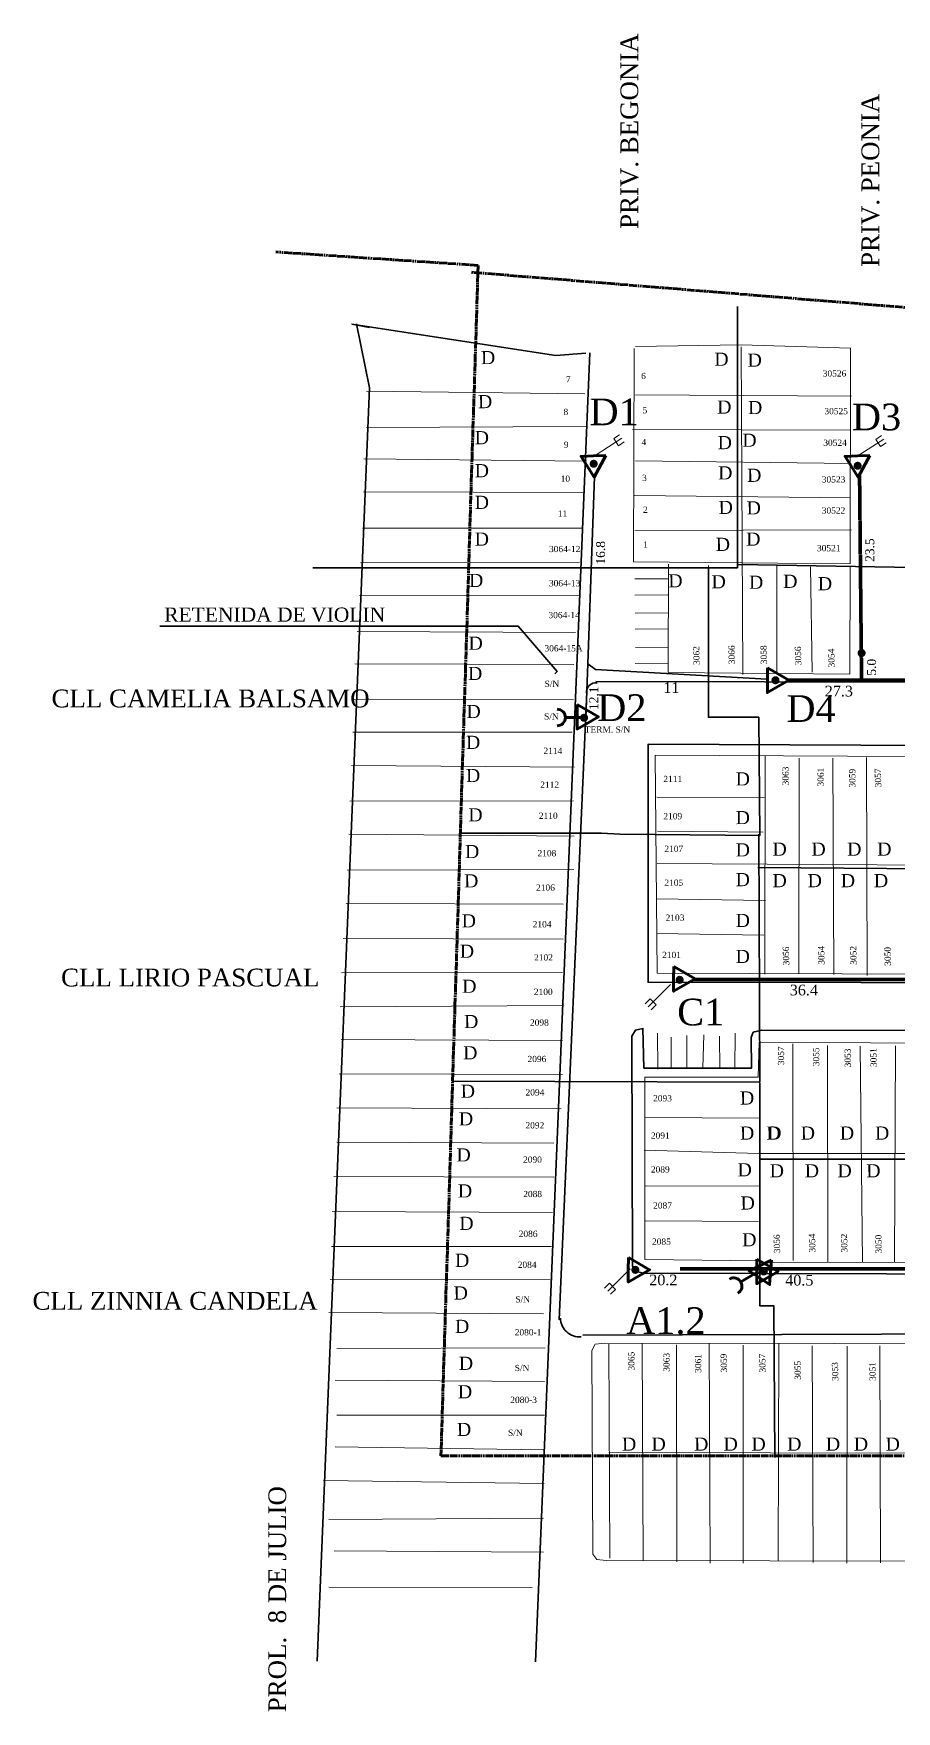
# Model space of a CAD drawing. Header units: millimetres. Extents: x 43 to 6542, y -5230 to -129.
# Drawn here: x 2392 to 3479, y -4024 to -1908 of the extents above; entities that cross this region are included whole.
import ezdxf

# ---------------------------------------------------------------- set-up
doc = ezdxf.new("R2010")
doc.units = ezdxf.units.MM
doc.linetypes.add('TLSIGC_002', pattern=[0.8, 0.5, -0.3])
doc.linetypes.add('TLSIGC_007', pattern=[28, 10, -1, 10, -1, 2, -1, 2, -1])
for name, color, linetype, lineweight in [('CABLE PROYECTADO AEREO SECUNDARIO', 1, 'TLSIGC_002', 80), ('CLASIFICACION TIPO RESIDENCIAL D', 156, 'Continuous', 9), ('CONEXION A TIERRA  DE TERMINAL PROYECTADA', 1, 'Continuous', 9), ('DATOS DE CARATULA', 160, 'Continuous', 5), ('DISTRITO', 42, 'TLSIGC_007', 60), ('LIMITE DE TERMINAL', 10, 'Continuous', 30), ('LOTIFICACION 2003', 252, 'Continuous', 15), ('MEDIDAS ENTRE POSTES', 82, 'Continuous', 5), ('NUMEROS OFICIALES', 92, 'Continuous', 5), ('PLANIMETRIA 2003', 12, 'Continuous', 30), ('PLANO DE DETALLES', 253, 'Continuous', 30), ('POSTES PROYECTADOS  SECUNDARIO', 1, 'Continuous', 60), ('RETENIDAS  CON ANCLA PROYECTADAS SECUNDARIAS', 1, 'Continuous', 60), ('RETENIDAS POSTE - POSTE PROYECTADAS SECUNDARIAS', 1, 'Continuous', 60), ('TERMINAL PROYECTADA EN POSTE', 1, 'Continuous', 60)]:
    doc.layers.add(name, color=color, linetype=linetype, lineweight=lineweight)
doc.styles.get("Standard").update_dxf_attribs({"font": 'times.ttf'})

msp = doc.modelspace()

# ---------------------------------------------------------------- hatches: boundary and pattern name
at = {"layer": 'POSTES PROYECTADOS  SECUNDARIO'}
h = msp.add_hatch(color=256, dxfattribs=at)
edge = h.paths.add_edge_path()
edge.add_arc((3097.5, -2450.8), 5.13, 0, 360)
h = msp.add_hatch(color=256, dxfattribs=at)
edge = h.paths.add_edge_path()
edge.add_arc((3430.2, -2453.3), 5.13, 0, 360)
h = msp.add_hatch(color=256, dxfattribs=at)
edge = h.paths.add_edge_path()
edge.add_arc((3435.2, -2689.5), 5.13, 0, 360)
h = msp.add_hatch(color=256, dxfattribs=at)
edge = h.paths.add_edge_path()
edge.add_arc((3326.6, -2723.8), 5.13, 0, 360)
h = msp.add_hatch(color=256, dxfattribs=at)
edge = h.paths.add_edge_path()
edge.add_arc((3085.4, -2771.1), 5.13, 0, 360)
h = msp.add_hatch(color=256, dxfattribs=at)
edge = h.paths.add_edge_path()
edge.add_arc((3205.9, -3101.6), 5.13, 0, 360)
h = msp.add_hatch(color=256, dxfattribs=at)
edge = h.paths.add_edge_path()
edge.add_arc((3150, -3467.3), 5.13, 0, 360)
h = msp.add_hatch(color=256, dxfattribs=at)
edge = h.paths.add_edge_path()
edge.add_arc((3311.9, -3469.4), 5.13, 0, 360)

# ---------------------------------------------------------------- linework, layer by layer
at = {"layer": 'CABLE PROYECTADO AEREO SECUNDARIO'}
for p, q in [((3435.1, -2723.8), (3432.6, -2465.4)), ((3342.3, -2723.8), (3648.3, -2723.8)), ((3223.7, -3101.3), (3517.3, -3101.3)), ((3206.3, -3466.1), (3509.4, -3466.1))]:
    msp.add_line(p, q, dxfattribs=at)
at = {"layer": 'CONEXION A TIERRA  DE TERMINAL PROYECTADA'}
for p, q in [((3133, -2418.7), (3099.4, -2440.2)), ((3463.2, -2419.8), (3429.7, -2441.3)), ((3166.2, -3135.6), (3194.5, -3107.5)), ((3115.2, -3494.4), (3143.4, -3466.2))]:
    msp.add_line(p, q, dxfattribs=at)
for points in [[(3130.1, -2414.2), (3122.7, -2418.9), (3128.6, -2428), (3136, -2423.3)], [(3460.4, -2415.3), (3453, -2420), (3458.8, -2429.1), (3466.2, -2424.4)], [(3170, -3139.4), (3176.2, -3133.2), (3168.5, -3125.6), (3162.4, -3131.8)], [(3118.9, -3498.2), (3125.1, -3492), (3117.5, -3484.3), (3111.3, -3490.5)]]:
    msp.add_lwpolyline(points, dxfattribs=at)
at = {"layer": 'DISTRITO'}
msp.add_line((2951.8, -2200.6), (2696.7, -2183.7), dxfattribs=at)
msp.add_lwpolyline([(2951.8, -2200.6), (2905, -3701.8), (4916.4, -3701.8), (4895, -2855.6), (5026.9, -2855.6), (5026.9, -2417.6), (4882.3, -2366.5), (2943.3, -2209.3)], dxfattribs=at)
at = {"layer": 'LIMITE DE TERMINAL'}
for p, q in [((3279.7, -2577.9), (3616.8, -2583.7)), ((3521.3, -2961.5), (3304.3, -2960))]:
    msp.add_line(p, q, dxfattribs=at)
for points in [[(3278.7, -2252.5), (3278.7, -2582), (2743.7, -2582)], [(3242.1, -2582.3), (3242.1, -2770.4), (3305.8, -2770.4), (3307.1, -2919.5), (3130.6, -2918.1), (3107.5, -2916.5), (2929.5, -2916.5)], [(2919.3, -3229.2), (3307.1, -3230.6), (3305.8, -2918.1)], [(3307.1, -3232.1), (3307.1, -3512.9), (3324.6, -3512.9), (3326, -3703.8)], [(3307.1, -3327.6), (3557.6, -3327.6), (3559, -3527.4), (3547.4, -3527.4), (3547.4, -3703.8)]]:
    msp.add_lwpolyline(points, dxfattribs=at)
at = {"layer": 'LOTIFICACION 2003'}
for p, q in [((3285.5, -2716.7), (3283.2, -2303.3)), ((2811.3, -2359.3), (3086.5, -2362.5)), ((3150.4, -2364), (3422.3, -2365.7)), ((3420.2, -2408.4), (3146.6, -2407.4)), ((2807.6, -2444.5), (3088.9, -2447.4)), ((3150, -2446.9), (3422, -2450.4)), ((3084.6, -2487.2), (2807.2, -2486.2)), ((3421.2, -2493.9), (3148.8, -2491)), ((2806, -2532), (3082.2, -2532.2)), ((3149.2, -2535), (3422.3, -2534.2)), ((3079.7, -2574.9), (2803.5, -2575.9)), ((3242, -2579.1), (3242.8, -2715.4)), ((3328.2, -2714.5), (3328.5, -2578.6)), ((3370.9, -2580.6), (3372.7, -2713.5)), ((3149.4, -2596), (3191.1, -2595.7)), ((2802.3, -2617), (3079.7, -2617.5)), ((3149.3, -2616.3), (3191.1, -2616)), ((3149.7, -2639.1), (3191.4, -2638.8)), ((3074.4, -2663.4), (2799.4, -2662.4)), ((3149.6, -2659.5), (3191.4, -2659.1)), ((3150, -2682.3), (3191.7, -2681.9)), ((2796.5, -2703.3), (3072.5, -2704.1)), ((3149.9, -2702.6), (3191.7, -2702.3)), ((3072, -2748.5), (2795.1, -2748)), ((2794, -2789.4), (3070.3, -2789.1)), ((3073.5, -2833.6), (2792.2, -2831.3)), ((3313.1, -3094.6), (3313.7, -2818.6)), ((3356.5, -2822.2), (3355.9, -3094)), ((3400.1, -3095), (3398.9, -2822.2)), ((3441.5, -2821.2), (3442.2, -3096.2)), ((2790, -2876.4), (3072, -2875.9)), ((3177.2, -2871.4), (3312.5, -2871.6)), ((3073.1, -2920.3), (2789.1, -2917.8)), ((3311.3, -2915.5), (3178.1, -2914.2)), ((4224.5, -2960.8), (3177.4, -2955)), ((2786.9, -2963.1), (3072.5, -2962.5)), ((3314, -3001.6), (3176.1, -2999.4)), ((3059.1, -3006.2), (2785.4, -3005.3)), ((3177, -3043.3), (3312.1, -3045.4)), ((2781.7, -3049.3), (3059.1, -3050.4)), ((3058, -3092.4), (2779.8, -3092.6)), ((2778.1, -3135.5), (3058.7, -3134)), ((3178.4, -3214.1), (3177.8, -3168.7)), ((3195, -3211.8), (3195.3, -3173.7)), ((3215.1, -3212.8), (3215.1, -3171.7)), ((3234.9, -3212.6), (3236.2, -3170.9)), ((3256.4, -3213.7), (3256.1, -3172.5)), ((3275.4, -3214.3), (3275.8, -3168.7)), ((3058.3, -3178), (2779.4, -3176.8)), ((3348.9, -3455.5), (3348.3, -3182.1)), ((3392.1, -3184.2), (3392.6, -3457.1)), ((3436.4, -3457.8), (3433.5, -3185.1)), ((3477.7, -3184.8), (3476.5, -3457.8)), ((2776.9, -3220), (3058.4, -3221.1)), ((3306.4, -3224.5), (3306.4, -3456.5)), ((3056.5, -3264.2), (2773.8, -3263.1)), ((3161.5, -3275.3), (3307.1, -3275.9)), ((2773.6, -3306.3), (3047.4, -3307.5)), ((3305.6, -3320.7), (3161.1, -3316.6)), ((3306.6, -3320.5), (4226.1, -3320.7)), ((3047.4, -3350.4), (2770.2, -3349.5)), ((3162.9, -3361.2), (3306, -3361.8)), ((2767.7, -3393.8), (3045.8, -3394.9)), ((3305.4, -3406.2), (3163, -3405.4)), ((3044.2, -3437.8), (2766.9, -3437.9)), ((2765.3, -3479.7), (3042.5, -3479)), ((3034.1, -3522.7), (2763.8, -3521.1)), ((2773.7, -3566.4), (3036.3, -3565.8)), ((3117.7, -3831.1), (3116.4, -3561.2)), ((3159.9, -3834.4), (3158.6, -3560.6)), ((3201.8, -3561.8), (3202.5, -3835.6)), ((3244.2, -3837.1), (3243, -3559.6)), ((3286.1, -3562.5), (3286.1, -3837.1)), ((3330.1, -3834.4), (3330.7, -3560.3)), ((3372.7, -3563.2), (3374, -3836.2)), ((3416.5, -3837.2), (3416.8, -3563.4)), ((3458, -3563.2), (3459, -3836.7)), ((3035.4, -3608.2), (2771.6, -3606.3)), ((2773.7, -3650.7), (3035.4, -3650.8)), ((3034, -3694.1), (2771.6, -3690.5)), ((3116.7, -3697.8), (4319.9, -3700.3)), ((2757.1, -3733), (3035, -3736.6)), ((3034.1, -3780.4), (2763.9, -3782.1)), ((2770.4, -3821.6), (3034.2, -3823.5)), ((3019.9, -3868.1), (2763.9, -3867.6))]:
    msp.add_line(p, q, dxfattribs=at)
for points in [[(3148.4, -2305.3), (3147.7, -2574.6), (3420.9, -2576.8), (3421.2, -2305), (3283.4, -2300.6), (3150, -2302.8)], [(3087.9, -2403.6), (2811.1, -2405), (2811.1, -2404.9)], [(3191.7, -2577.6), (3191.4, -2713.9), (3420.4, -2716.1), (3420.9, -2580.2)], [(4226.1, -2823.6), (3175, -2818.4), (3177.5, -3093.4), (4226.2, -3097.1), (4224, -2824.5)], [(3305.9, -3456.1), (3162.1, -3454.2), (3162.1, -3224.3), (3304.7, -3224.3), (3306.2, -3180.4), (4078.7, -3185), (4080.8, -3225.9), (4226.7, -3227.6), (4226.9, -3459.3), (3306.9, -3457.8), (3306.9, -3457.8)], [(4559.4, -3562), (3111.4, -3559.6), (3099.3, -3561.2), (3095, -3569.2), (3096.6, -3825.7), (3101.4, -3832.8), (3113.4, -3833.7), (4558.6, -3836.9), (4559, -3562), (4559, -3562)]]:
    msp.add_lwpolyline(points, dxfattribs=at)
at = {"layer": 'PLANIMETRIA 2003'}
for p, q in [((3024.1, -3961.7), (3092.6, -2310.8)), ((5029.9, -2730.2), (3100.1, -2725.3)), ((3088.7, -2738.5), (3054, -3530.2))]:
    msp.add_line(p, q, dxfattribs=at)
for points in [[(2798.6, -2274.5), (2814.8, -2355), (2748.9, -3960.7)], [(3087.8, -2311.4), (3049.8, -2314.4), (2792.7, -2274.6), (2814.8, -2279)], [(3098.7, -2466.7), (3090.2, -2703.1), (3099.9, -2710.4), (3315.6, -2722.6), (3315.6, -2721.4)], [(3090.2, -2703.1), (3087.7, -2771.6)], [(3083.7, -3549.9), (4464.3, -3545), (4462.6, -3475.8), (4299.3, -3474.2), (4299.3, -2931.5), (4240, -2934.7), (4239.9, -3106.3), (3166.1, -3104.6), (3166.1, -2804.5), (4238.3, -2809.4), (4238.2, -2900.2), (4299.3, -2898.4), (4299.3, -2811), (4678.7, -2812.7), (4680.4, -3292.7), (4746.3, -3292.6), (4746.3, -2860.5), (5039.9, -2860.3)], [(4034.1, -3165.6), (3309.4, -3165), (3298.5, -3167.7), (3296.1, -3174.4), (3296.6, -3212.8), (3160.8, -3212.8), (3159.5, -3162.8), (3150, -3165), (3145.5, -3172.6), (3146.6, -3462.3), (3149.2, -3468.9), (3160.6, -3471.5), (4231.2, -3474.4)]]:
    msp.add_lwpolyline(points, dxfattribs=at)
for centre, radius, start, end in [((3100.1, -2738.5), 11.6, 81, 188), ((3079.5, -3527.9), 23.9, 181, 275)]:
    msp.add_arc(centre, radius, start, end, dxfattribs=at)
at = {"layer": 'PLANO DE DETALLES'}
msp.add_lwpolyline([(2550.9, -2655.8), (3002.4, -2655.8), (3051.4, -2712.8), (3048.6, -2715.6)], dxfattribs=at)
at = {"layer": 'RETENIDAS  CON ANCLA PROYECTADAS SECUNDARIAS'}
for p, q in [((3061.8, -2770.7), (3087.6, -2770.7)), ((3282.9, -3482.6), (3305.2, -3469.6))]:
    msp.add_line(p, q, dxfattribs=at)
for centre, start, end in [((3051.4, -2770.8), 270, 89), ((3274, -3487.9), 300, 120)]:
    msp.add_arc(centre, 10.4, start, end, dxfattribs=at)
at = {"layer": 'TERMINAL PROYECTADA EN POSTE'}
for points in [[(3112.8, -2440.3), (3098.2, -2467.8), (3081.6, -2441.5), (3097.2, -2440.9), (3112.8, -2440.3)], [(3445.4, -2440.3), (3430.9, -2467.8), (3414.3, -2441.5), (3429.9, -2440.9), (3445.4, -2440.3)], [(3316.6, -2708.2), (3343.4, -2723.8), (3316.5, -2739.3), (3316.5, -2723.7), (3316.6, -2708.2)], [(3076.6, -2754.2), (3103.4, -2769.8), (3076.5, -2785.4), (3076.5, -2769.8), (3076.6, -2754.2)], [(3198.4, -3084.8), (3225.3, -3100.4), (3198.3, -3115.9), (3198.3, -3100.3), (3198.4, -3084.8)], [(3141.2, -3451.7), (3168, -3467.3), (3141.1, -3482.8), (3141.1, -3467.2), (3141.2, -3451.7)], [(3321.5, -3455), (3319.1, -3486), (3293.4, -3468.5), (3307.5, -3461.7), (3321.5, -3455)], [(3303.1, -3453.8), (3329.9, -3469.4), (3303, -3484.9), (3303, -3469.3), (3303.1, -3453.8)]]:
    msp.add_lwpolyline(points, dxfattribs=at)

# ---------------------------------------------------------------- texts
at = {"layer": 'CLASIFICACION TIPO RESIDENCIAL D'}
for p in [(2955.5, -2325.2), (3249.6, -2327.2), (3291.5, -2328.4), (2951.7, -2380.7), (3253.2, -2387.6), (3292.1, -2388.2), (2947.6, -2426.2), (3253.8, -2432.4), (3284.9, -2429.4), (2947.6, -2467.8), (3254.4, -2470.6), (3290.9, -2473.6), (2947.6, -2507.7), (3255, -2514.1), (3290.3, -2514.7), (2947.6, -2554.1), (3289.7, -2554.1), (3251.4, -2560.7), (2940.4, -2606.2), (3191.6, -2606.7), (3246.1, -2607.9), (3293.3, -2608.5), (3336.4, -2607.3), (3380.1, -2610.3), (2939.8, -2685.4), (2939.2, -2723.5), (2937.2, -2771.5), (2936.6, -2810.4), (2936.6, -2852.2), (3276.5, -2856.5), (2939.6, -2901.8), (3276.5, -2905.3), (2935.4, -2948.1), (3276.5, -2946), (3322.9, -2945.1), (3372, -2945.1), (3417, -2945.1), (3454.9, -2945.1), (2934.2, -2985.1), (3276.5, -2983.5), (3322.9, -2984.8), (3367.2, -2984.8), (3409, -2984.8), (3450.7, -2984.8), (2931.2, -3035.5), (3276.5, -3035), (2928.8, -3073.8), (3276.5, -3080.4), (2931.8, -3118), (2934.2, -3162.5), (2933, -3201.9), (2930, -3250.3), (3281.9, -3258.9), (2927.6, -3285.2), (3281.9, -3303.1), (3315.1, -3303.1), (3316.2, -3303.1), (3358.5, -3303.1), (3407.8, -3303.1), (3452.1, -3303.1), (2924.6, -3330.7), (3278.9, -3349.4), (3319.4, -3350.7), (3363.6, -3350.7), (3404.8, -3350.7), (3441.1, -3350.7), (2926.4, -3376.1), (3282.7, -3391.3), (2928.2, -3417), (3284.7, -3437.7), (2922.8, -3463.6), (2921, -3504.8), (2922.8, -3546.9), (2927.6, -3593.5), (2926.4, -3629.4), (2925.2, -3676.9), (3133.2, -3695.4), (3170.4, -3695.4), (3224.1, -3695.4), (3261.2, -3695.4), (3296.4, -3695.4), (3341.4, -3695.4), (3390.2, -3695.4), (3425.4, -3695.4), (3465.5, -3695.4)]:
    msp.add_text('D', height=16.5, rotation=0.445, dxfattribs=at).set_placement(p)
at = {"layer": 'DATOS DE CARATULA'}
for s, p in [('PRIV. BEGONIA', (3153.6, -2154.6)), ('PRIV. PEONIA', (3457.4, -2202.5)), ('PROL.  8 DE JULIO', (2709.9, -4025.2))]:
    msp.add_text(s, height=22.431, rotation=90, dxfattribs=at).set_placement(p)
for s, p in [('CLL CAMELIA BALSAMO', (2414.2, -2758)), ('CLL LIRIO PASCUAL', (2426.2, -3109.9)), ('CLL ZINNIA CANDELA', (2390.2, -3517.6))]:
    msp.add_text(s, height=22.431, dxfattribs=at).set_placement(p)
at = {"layer": 'MEDIDAS ENTRE POSTES'}
for s, p in [('16.8', (3111.8, -2577.9)), ('23.5', (3451.1, -2574.5)), ('5.0', (3453.3, -2718)), ('12.1', (3103.2, -2761.3))]:
    msp.add_text(s, height=11.22, rotation=90, dxfattribs=at).set_placement(p)
for s, p in [('11', (3185.2, -2739.8)), ('27.3', (3388.7, -2744.2)), ('36.4', (3344.6, -3121.2)), ('20.2', (3167.5, -3486.8)), ('40.5', (3338.9, -3487.1))]:
    msp.add_text(s, height=13.46, dxfattribs=at).set_placement(p)
at = {"layer": 'NUMEROS OFICIALES'}
for s, p in [('7', (3062.5, -2348.3)), ('6', (3157.3, -2344)), ('30526', (3386.2, -2340.8)), ('8', (3059.5, -2389.3)), ('5', (3159.1, -2387.2)), ('30525', (3388.3, -2388.3)), ('9', (3059.9, -2430.7)), ('4', (3157.8, -2427.3)), ('30524', (3386.9, -2428.2)), ('10', (3055.9, -2473.5)), ('3', (3158.5, -2472.5)), ('30523', (3385, -2474.4)), ('11', (3052.4, -2517.5)), ('2', (3159.7, -2512.7)), ('2', (3159.7, -2512.7)), ('30522', (3385, -2513.6)), ('3064-12', (3041.2, -2562.2)), ('1', (3160, -2556.5)), ('30521', (3378.9, -2561.1)), ('3064-13', (3041.1, -2605.3)), ('3064-14', (3040.5, -2645.5)), ('3064-15A', (3035.5, -2687.4)), ('S/N', (3035.6, -2732.3)), ('S/N', (3034.9, -2773.3)), ('TERM. S/N', (3086.2, -2789.9)), ('2114', (3034.2, -2816.7)), ('2112', (3030.2, -2859.4)), ('2111', (3185.3, -2852.2)), ('2110', (3028.4, -2898.6)), ('2109', (3185.3, -2899.1)), ('2108', (3026.7, -2945.8)), ('2107', (3186.6, -2940.3)), ('2106', (3024.9, -2989.1)), ('2105', (3186.6, -2983)), ('2103', (3188.1, -3027.1)), ('2104', (3020.6, -3035.4)), ('2101', (3183.8, -3074.1)), ('2102', (3022.4, -3077.2)), ('2100', (3022.1, -3120.6)), ('2098', (3017.2, -3159.4)), ('2096', (3014.1, -3205.3)), ('2094', (3011.6, -3247.5)), ('2093', (3172.4, -3254.9)), ('2092', (3011.5, -3289)), ('2091', (3169.6, -3301.9)), ('2090', (3008.5, -3332.2)), ('2089', (3169.6, -3344.6)), ('2088', (3008.7, -3375.6)), ('2087', (3172.4, -3390.1)), ('2086', (3003, -3425.8)), ('2085', (3171, -3435.6)), ('2084', (3001.8, -3464.8)), ('S/N', (2998.8, -3508.4)), ('2080-1', (2998, -3550)), ('S/N', (2998, -3595)), ('2080-3', (2992.4, -3635.2)), ('S/N', (2989.5, -3676.7))]:
    msp.add_text(s, height=7.85, dxfattribs=at).set_placement(p)
for s, rotation, p in [('3062', 91, (3231, -2704.4)), ('3066', 91, (3275.5, -2703.5)), ('3058', 91, (3315.9, -2703.5)), ('3056', 91, (3359.2, -2704.8)), ('3054', 91, (3401.2, -2707.6)), ('3063', 90, (3343.2, -2856.4)), ('3061', 90, (3387.4, -2857.8)), ('3059', 90, (3427.3, -2859.2)), ('3057', 91, (3459.9, -2858.7)), ('3056', 91, (3344, -3083.3)), ('3054', 91, (3388.4, -3082.5)), ('3052', 91, (3428.9, -3082.5)), ('3050', 91, (3472.1, -3083.8)), ('3057', 90, (3337.5, -3209.2)), ('3055', 90, (3381.7, -3210.6)), ('3053', 90, (3421.6, -3212)), ('3051', 91, (3454.2, -3211.5)), ('3056', 91, (3332.5, -3446.3)), ('3054', 91, (3376.9, -3445.4)), ('3052', 91, (3417.3, -3445.4)), ('3050', 91, (3460.6, -3446.7)), ('3065', 90, (3148.9, -3594.3)), ('3063', 90, (3193.1, -3595.8)), ('3061', 90, (3233, -3597.2)), ('3059', 91, (3265.6, -3596.7)), ('3057', 91, (3314.2, -3596.7)), ('3055', 91, (3358.7, -3605.8)), ('3053', 91, (3405.8, -3607.3)), ('3051', 91, (3453, -3607.3))]:
    msp.add_text(s, height=7.85, rotation=rotation, dxfattribs=at).set_placement(p)
at = {"layer": 'RETENIDAS POSTE - POSTE PROYECTADAS SECUNDARIAS'}
msp.add_text('RETENIDA DE VIOLIN', height=17.944, dxfattribs=at).set_placement((2556.2, -2650))
at = {"layer": 'TERMINAL PROYECTADA EN POSTE'}
for s, p in [('D1', (3092.2, -2402.2)), ('D3', (3422.9, -2408.6)), ('D2', (3101.9, -2775.2)), ('D4', (3340.4, -2776.3)), ('C1', (3202.8, -3159)), ('A1.2', (3138.4, -3548.2))]:
    msp.add_text(s, height=33.65, dxfattribs=at).set_placement(p)

doc.saveas('drawing.dxf')
